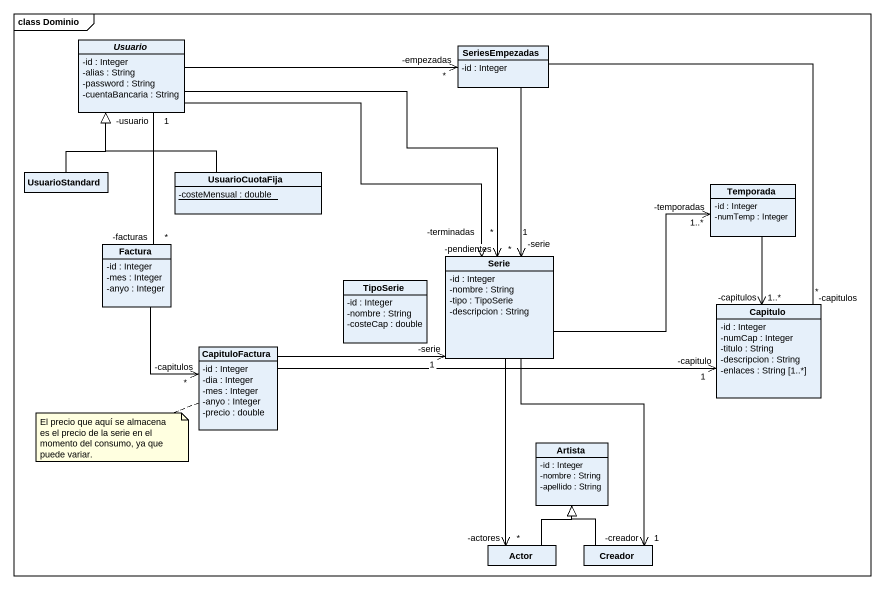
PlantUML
@startuml
mainframe class Dominio
hide circle
hide empty members
skinparam classAttributeIconSize 0
abstract class Usuario {
  -id : Integer
  -alias : String
  -password : String
  -cuentaBancaria : String
}
class SeriesEmpezadas {
  -id : Integer
}
class UsuarioStandard
class UsuarioCuotaFija {
  {static} -costeMensual : double
}
class Temporada {
  -id : Integer
  -numTemp : Integer
}
class Factura {
  -id : Integer
  -mes : Integer
  -anyo : Integer
}
class TipoSerie {
  -id : Integer
  -nombre : String
  -costeCap : double
}
class Serie {
  -id : Integer
  -nombre : String
  -tipo : TipoSerie
  -descripcion : String
}
class Capitulo {
  -id : Integer
  -numCap : Integer
  -titulo : String
  -descripcion : String
  -enlaces : String [1..*]
}
class CapituloFactura {
  -id : Integer
  -dia : Integer
  -mes : Integer
  -anyo : Integer
  -precio : double
}
class Artista {
  -id : Integer
  -nombre : String
  -apellido : String
}
class "Actor" as Actor_
class Creador
Usuario -right-> "-empezadas\n*" SeriesEmpezadas
Usuario --> "-pendientes\n*" Serie
SeriesEmpezadas -- "-capitulos\n*" Capitulo
UsuarioStandard -up-|> Usuario
UsuarioCuotaFija -up-|> Usuario
Temporada "-temporadas\n1..*" <-left- Serie
Temporada --> "-capitulos\n1..*" Capitulo
Factura "-facturas\n*" -up- "-usuario\n1" Usuario
Serie "-terminadas\n*" <-up- Usuario
Serie "-serie\n1" <-up- SeriesEmpezadas
CapituloFactura "-capitulos\n*" <-up- Factura
CapituloFactura -right-> "-serie\n1" Serie
CapituloFactura -right-> "-capitulo\n1" Capitulo
Actor_ "-actores\n*" <-up- Serie
Actor_ -up-|> Artista
Creador "-creador\n1" <-up- Serie
Creador -up-|> Artista
note left of CapituloFactura : El precio que aquí se almacena es el precio de la serie en el momento del consumo, ya que puede variar.
@enduml
